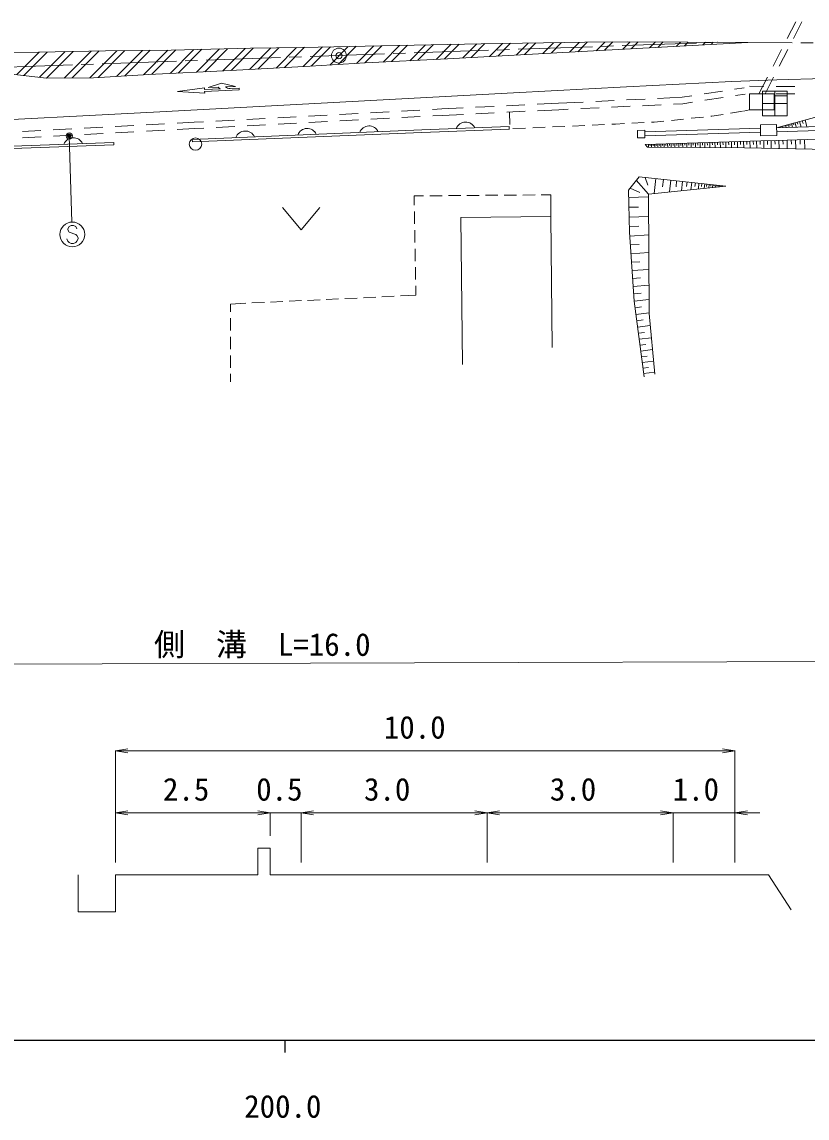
# Model space of a CAD drawing. Units: millimetres, scale not verified, with parts at other scales. Extents: x 40000 to 680000, y 20000 to 380000.
# Drawn here: x 246786 to 310154, y 198715 to 287107 of the extents above; entities that cross this region are included whole.
import ezdxf
from ezdxf.enums import TextEntityAlignment as Align

# ---------------------------------------------------------------- set-up
doc = ezdxf.new("R2010")
doc.units = ezdxf.units.MM
doc.header["$LTSCALE"] = 1000
doc.header["$PDMODE"] = 32
doc.header["$PDSIZE"] = 500
for name, color, linetype, lineweight in [('M-BGD', 7, 'Continuous', 13), ('M-BMK', 2, 'Continuous', 13), ('M-BMK-ROW', 7, 'Continuous', 13), ('M-BMK-SRVR', 7, 'Continuous', 13), ('M-STR-HTXT', 7, 'Continuous', 13), ('M-STR-STRC', 7, 'Continuous', 13), ('M-TTL-BAND', 7, 'Continuous', 25)]:
    doc.layers.add(name, color=color, linetype=linetype, lineweight=lineweight)
doc.styles.add('ＭＳ ゴシック', font='')
doc.styles.get('ＭＳ ゴシック').set_extended_font_data('MS Gothic')

# ---------------------------------------------------------------- blocks, each defined once
blk = doc.blocks.new('open_arrow')
at = {"color": 0, "linetype": 'Continuous', "lineweight": -2}
blk.add_lwpolyline([(7.5, 1.25), (0, 0), (7.5, -1.25)], dxfattribs=at)

msp = doc.modelspace()

# ---------------------------------------------------------------- linework, layer by layer
at = {"layer": 'M-BGD'}
for p, q in [((309237, 287107), (308551, 285774)), ((309741, 287103), (309055, 285769)), ((308094, 284884), (307408, 283551)), ((308597, 284880), (307911, 283546)), ((306950, 282661), (306253, 281306)), ((307454, 282657), (306757, 281302)), ((300846, 281147), (300082, 281028)), ((303316, 281532), (301834, 281301)), ((305069, 281805), (304305, 281686)), ((305149, 281291), (304371, 281170)), ((306664, 281312), (305505, 281315)), ((306666, 281912), (305507, 281915)), ((308540, 281142), (307529, 281143)), ((309164, 281304), (307664, 281309)), ((309166, 281904), (307666, 281909)), ((284886, 280296), (283387, 280223)), ((287383, 280417), (285884, 280345)), ((290098, 280549), (288381, 280466)), ((292093, 280645), (290098, 280549)), ((294591, 280765), (293092, 280693)), ((295878, 280306), (294380, 280234)), ((297088, 280884), (295589, 280813)), ((298375, 280426), (296877, 280354)), ((300082, 281028), (298087, 280932)), ((300135, 280510), (299374, 280473)), ((300913, 280631), (300135, 280510)), ((303383, 281016), (301901, 280785)), ((266431, 279329), (264933, 279249)), ((268927, 279463), (267429, 279383)), ((271423, 279596), (269926, 279516)), ((273920, 279730), (272422, 279650)), ((276416, 279864), (274918, 279783)), ((276443, 279344), (274946, 279264)), ((278913, 279997), (277415, 279917)), ((278940, 279478), (277442, 279398)), ((280672, 280091), (279911, 280051)), ((280699, 279572), (279938, 279531)), ((282389, 280175), (280672, 280091)), ((282414, 279655), (280699, 279572)), ((284911, 279777), (283413, 279704)), ((287408, 279898), (285910, 279825)), ((286135, 279831), (286152, 278831)), ((290123, 280030), (288407, 279947)), ((290884, 280066), (290123, 280030)), ((293381, 280186), (291883, 280114)), ((300789, 279336), (301784, 279439)), ((302380, 279501), (302458, 279509)), ((302458, 279509), (303369, 279654)), ((303961, 279748), (304949, 279905)), ((305024, 279917), (305507, 280023)), ((249318, 278415), (250816, 278495)), ((251815, 278548), (253313, 278628)), ((254311, 278681), (255809, 278761)), ((256808, 278815), (258306, 278895)), ((259304, 278948), (260677, 279021)), ((259324, 278428), (260704, 278502)), ((261438, 279062), (260677, 279021)), ((261465, 278543), (260704, 278502)), ((263934, 279195), (262436, 279115)), ((263961, 278676), (262463, 278596)), ((266458, 278810), (264960, 278730)), ((268954, 278943), (267456, 278863)), ((271451, 279077), (269953, 278997)), ((273947, 279211), (272449, 279131)), ((286123, 278672), (286120, 278471)), ((286417, 278503), (287416, 278547)), ((288016, 278573), (289015, 278616)), ((289614, 278642), (290613, 278686)), ((291213, 278712), (292212, 278755)), ((292811, 278782), (293810, 278827)), ((294409, 278854), (294692, 278867)), ((294692, 278867), (295408, 278903)), ((296008, 278934), (297006, 278985)), ((297057, 278241), (306391, 278535)), ((297605, 279015), (297808, 279025)), ((297808, 279025), (298601, 279108)), ((299198, 279170), (300192, 279273)), ((307924, 278641), (307940, 278583)), ((308045, 278674), (308053, 278645)), ((308166, 278707), (308197, 278590)), ((308286, 278740), (308302, 278681)), ((308407, 278773), (308454, 278598)), ((308528, 278805), (308551, 278718)), ((308648, 278838), (308712, 278605)), ((308769, 278871), (308800, 278754)), ((308889, 278904), (308969, 278612)), ((309035, 278943), (309075, 278798)), ((309181, 278983), (309279, 278621)), ((309362, 279032), (309411, 278851)), ((309543, 279081), (309665, 278632)), ((309768, 279143), (309829, 278918)), ((309992, 279204), (310144, 278646)), ((246822, 278282), (248320, 278361)), ((246842, 277762), (248340, 277842)), ((249338, 277895), (250836, 277975)), ((251835, 278028), (253333, 278108)), ((254331, 278162), (255829, 278242)), ((256828, 278295), (258326, 278375)), ((260534, 277636), (260542, 277436)), ((297065, 277921), (306399, 278215)), ((307561, 277551), (307571, 277238)), ((307875, 277561), (307893, 276902)), ((308204, 277570), (308213, 277241)), ((308533, 277579), (308553, 276889)), ((308878, 277589), (308888, 277244)), ((309223, 277599), (309244, 276876)), ((309585, 277609), (309595, 277248)), ((309946, 277620), (309968, 276862)), ((254205, 277387), (254213, 277188)), ((297099, 277222), (297272, 277001)), ((297349, 277230), (297356, 277001)), ((297473, 277234), (297477, 277119)), ((297598, 277238), (297606, 276999)), ((297723, 277242), (297727, 277122)), ((297848, 277246), (297856, 276998)), ((297973, 277249), (297977, 277126)), ((298098, 277253), (298106, 276997)), ((298227, 277257), (298231, 277129)), ((298355, 277261), (298363, 276995)), ((298488, 277266), (298492, 277132)), ((298621, 277270), (298630, 276993)), ((298760, 277274), (298764, 277136)), ((298898, 277279), (298907, 276992)), ((299041, 277283), (299046, 277140)), ((299185, 277288), (299194, 276990)), ((299333, 277292), (299338, 277144)), ((299482, 277297), (299492, 276988)), ((299636, 277302), (299641, 277148)), ((299791, 277307), (299801, 276987)), ((299951, 277312), (299956, 277152)), ((300111, 277317), (300121, 276985)), ((300277, 277322), (300282, 277156)), ((300443, 277327), (300454, 276983)), ((300615, 277333), (300620, 277160)), ((300787, 277338), (300799, 276981)), ((300966, 277344), (300972, 277165)), ((301145, 277349), (301156, 276979)), ((301330, 277355), (301336, 277170)), ((301515, 277361), (301527, 276976)), ((301708, 277367), (301714, 277175)), ((301900, 277373), (301912, 276974)), ((302099, 277379), (302106, 277180)), ((302299, 277386), (302312, 276972)), ((302506, 277392), (302512, 277185)), ((302712, 277399), (302726, 276969)), ((302927, 277405), (302934, 277191)), ((303142, 277412), (303156, 276967)), ((303364, 277419), (303371, 277196)), ((303587, 277426), (303602, 276964)), ((303818, 277433), (303825, 277202)), ((304049, 277441), (304064, 276961)), ((304288, 277448), (304296, 277209)), ((304528, 277456), (304544, 276959)), ((304777, 277464), (304784, 277215)), ((305025, 277471), (305041, 276956)), ((305283, 277479), (305291, 277222)), ((305541, 277488), (305558, 276947)), ((305811, 277496), (305820, 277226)), ((306082, 277505), (306100, 276936)), ((306366, 277514), (306375, 277229)), ((306650, 277523), (306669, 276925)), ((306949, 277532), (306958, 277233)), ((307247, 277541), (307267, 276914)), ((296364, 274339), (297355, 273228)), ((297090, 274571), (297308, 273943)), ((297953, 274477), (297822, 273275)), ((298554, 274411), (298489, 273810)), ((299155, 274346), (299052, 273401)), ((299627, 274294), (299576, 273822)), ((300100, 274243), (300019, 273499)), ((300471, 274202), (300431, 273830)), ((300843, 274161), (300779, 273577)), ((301135, 274130), (301103, 273837)), ((301428, 274098), (301378, 273638)), ((301658, 274073), (301633, 273843)), ((301888, 274048), (301848, 273686)), ((302069, 274028), (302049, 273847)), ((285202, 273132), (284202, 273124)), ((286702, 273144), (285702, 273136)), ((288202, 273156), (287202, 273148)), ((289464, 273166), (288702, 273160)), ((289464, 273166), (289479, 271408)), ((295866, 273705), (296648, 273363)), ((302249, 274008), (302218, 273724)), ((302392, 273993), (302376, 273850)), ((302534, 273977), (302510, 273753)), ((302658, 273964), (302646, 273852)), ((302783, 273950), (302764, 273779)), ((302907, 273936), (302898, 273851)), ((303031, 273923), (303018, 273805)), ((303155, 273909), (303149, 273850)), ((303280, 273896), (303273, 273831)), ((303404, 273882), (303400, 273850)), ((279203, 273083), (278440, 273077)), ((278440, 273077), (278454, 272322)), ((280703, 273096), (279703, 273087)), ((282203, 273108), (281203, 273100)), ((283702, 273120), (282703, 273112)), ((295745, 272947), (297356, 272990)), ((267819, 272140), (269319, 270340)), ((269319, 270340), (270819, 272140)), ((278463, 271822), (278480, 270822)), ((289479, 271408), (289579, 260866)), ((295766, 272159), (296554, 272180)), ((295787, 271370), (297363, 271413)), ((295808, 270605), (296573, 270625)), ((278489, 270322), (278506, 269322)), ((295842, 269840), (297370, 269944)), ((278515, 268822), (278533, 267823)), ((295891, 269121), (296609, 269170)), ((295940, 268402), (297377, 268501)), ((278542, 267323), (278559, 266323)), ((295986, 267727), (296662, 267773)), ((296032, 267051), (297383, 267144)), ((296076, 266416), (296711, 266460)), ((278568, 265823), (278581, 265068)), ((296119, 265781), (297389, 265868)), ((296160, 265181), (296760, 265222)), ((263612, 264360), (264854, 264419)), ((263612, 263720), (263612, 264360)), ((265353, 264442), (266352, 264489)), ((266851, 264513), (267850, 264560)), ((268350, 264584), (269349, 264631)), ((269848, 264655), (270847, 264702)), ((271346, 264726), (272345, 264773)), ((272845, 264796), (273844, 264844)), ((274343, 264867), (275342, 264914)), ((275841, 264938), (276840, 264985)), ((277340, 265009), (278581, 265068)), ((296201, 264581), (297394, 264737)), ((296270, 264051), (296800, 264120)), ((296339, 263521), (297399, 263659)), ((263612, 262220), (263612, 263220)), ((296406, 263011), (296916, 263078)), ((296472, 262502), (297492, 262635)), ((263611, 260720), (263612, 261720)), ((296537, 262009), (297030, 262073)), ((296601, 261516), (297587, 261644)), ((296663, 261038), (297141, 261101)), ((263611, 259220), (263611, 260220)), ((296726, 260561), (297680, 260686)), ((296786, 260100), (297248, 260160)), ((296846, 259638), (297770, 259758)), ((296905, 259191), (297351, 259249)), ((263611, 258079), (263611, 258720)), ((296963, 258744), (297856, 258861))]:
    msp.add_line(p, q, dxfattribs=at)
for points in [[(305516, 281312), (307493, 281297), (307484, 280008), (305507, 280023)], [(306406, 277912), (306385, 278803), (307677, 278834), (307699, 277944)], [(296479, 277758), (296464, 278358), (297054, 278372), (297068, 277772)]]:
    msp.add_lwpolyline(points, close=True, dxfattribs=at)
for points in [[(337480, 278709), (333999, 276291), (329618, 273450), (328670, 273374), (323275, 275098), (315057, 279052), (314111, 279439), (311041, 279489), (307683, 278576)], [(286123, 278672), (279062, 278398), (260534, 277636)], [(286131, 278472), (279070, 278198), (260542, 277436)], [(307683, 278576), (313724, 278747), (322845, 274406), (329259, 272416), (337270, 277928)], [(337719, 277357), (329429, 271296), (322473, 273453), (313507, 277721), (307712, 277556), (306420, 277515), (297099, 277222)], [(307691, 278256), (313656, 278425), (322728, 274107), (329312, 272065), (337468, 277676)], [(254205, 277387), (232666, 276610), (224933, 276449)], [(254213, 277188), (232671, 276410), (224937, 276249)], [(297272, 277001), (305100, 276955), (313300, 276799), (318307, 274688), (322936, 272539), (329066, 270759), (330436, 271092), (338620, 276637), (340462, 277401), (342166, 277459), (343876, 276299), (340530, 271115), (337195, 267447)], [(303583, 273863), (296589, 274625), (295729, 273532), (295819, 270165), (296201, 264581), (296995, 258496)], [(297873, 258690), (297400, 263586), (297355, 273228), (303583, 273863)], [(289479, 271408), (282213, 271339), (282348, 259469)], [(308861, 215503), (307034, 218333), (266834, 218333), (266834, 220483), (265834, 220483), (265834, 218333), (254334, 218333), (254334, 215333), (251334, 215333), (251334, 218333)]]:
    msp.add_lwpolyline(points, dxfattribs=at)
msp.add_circle((260794, 277258), 500, dxfattribs=at)
for centre, start, end in [((269811, 277705), 24.97391, 159.73418), ((274807, 277910), 24.97391, 159.73418), ((282605, 278222), 24.83947, 159.59974), ((250942, 276957), 24.688, 159.44827), ((264815, 277499), 24.97391, 159.73418)]:
    msp.add_arc(centre, 812, start, end, dxfattribs=at)
at = {"layer": 'M-BMK'}
for p, q in [((278451, 284607), (284447, 284817)), ((285147, 284841), (286146, 284876)), ((286846, 284900), (292842, 285110)), ((293541, 285134), (294541, 285169)), ((295240, 285194), (301237, 285403)), ((301936, 285428), (302936, 285463)), ((302942, 285463), (308942, 285425)), ((309642, 285421), (310642, 285415)), ((253266, 283727), (259262, 283936)), ((259962, 283961), (260961, 283996)), ((261661, 284020), (267657, 284230)), ((268357, 284254), (269356, 284289)), ((270056, 284313), (276052, 284523)), ((276752, 284548), (277751, 284582)), ((244871, 283433), (250868, 283643)), ((251567, 283667), (252566, 283702))]:
    msp.add_line(p, q, dxfattribs=at)
at = {"layer": 'M-BMK-ROW'}
for p, q in [((306542, 279532), (306542, 281532)), ((306542, 281532), (308542, 281532)), ((307542, 281532), (307542, 279532)), ((308542, 281532), (308542, 279532)), ((306542, 280532), (308542, 280532)), ((308542, 279532), (306542, 279532))]:
    msp.add_line(p, q, dxfattribs=at)
at = {"layer": 'M-BMK-SRVR'}
msp.add_circle((272369, 284394), 600, dxfattribs=at)
msp.add_point((272369, 284394), dxfattribs=at)
at = {"layer": 'M-STR-HTXT'}
for p, q in [((250609, 277914), (250828, 270963)), ((214149, 235227), (339391, 235630)), ((254334, 219333), (254334, 228343)), ((254334, 228333), (304334, 228333)), ((254334, 228333), (304334, 228333)), ((304334, 219333), (304334, 228343)), ((254334, 223333), (304334, 223333)), ((266834, 223333), (254334, 223333)), ((264834, 223333), (271334, 223333)), ((266834, 221483), (266834, 223343)), ((269334, 219333), (269334, 223343)), ((269334, 223333), (284334, 223333)), ((284334, 219333), (284334, 223343)), ((284334, 223333), (299334, 223333)), ((297334, 223333), (306334, 223333)), ((299334, 219333), (299334, 223343))]:
    msp.add_line(p, q, dxfattribs=at)
for radius in [150, 120, 90, 60, 30, 20]:
    msp.add_circle((250609, 277914), radius, dxfattribs=at)
msp.add_point((250609, 277914), dxfattribs=at)
at = {"layer": 'M-STR-STRC'}
for p, q in [((292214, 285465), (295664, 285512)), ((295885, 285510), (295283, 284900)), ((295664, 285512), (305378, 285447)), ((248178, 284667), (246365, 282856)), ((248829, 284680), (246936, 282791)), ((250273, 284709), (248205, 282645)), ((250923, 284722), (248777, 282579)), ((252368, 284751), (250197, 282584)), ((253018, 284764), (250836, 282586)), ((254445, 284786), (252281, 282592)), ((255085, 284794), (252936, 282615)), ((256507, 284812), (254432, 282708)), ((257147, 284821), (255105, 282750)), ((258569, 284839), (256601, 282843)), ((259213, 284851), (257271, 282881)), ((260649, 284882), (258743, 282950)), ((261295, 284897), (259406, 282981)), ((262731, 284929), (260878, 283050)), ((263377, 284943), (261541, 283081)), ((264814, 284977), (263013, 283150)), ((265457, 284988), (263676, 283182)), ((266886, 285012), (265163, 283265)), ((267528, 285023), (265832, 283302)), ((268957, 285047), (267318, 283385)), ((269600, 285059), (267987, 283423)), ((271034, 285089), (269473, 283506)), ((271679, 285102), (270142, 283543)), ((273112, 285131), (271633, 283631)), ((273757, 285145), (272304, 283671)), ((275191, 285174), (273795, 283759)), ((275836, 285188), (274466, 283798)), ((277269, 285217), (275943, 283872)), ((277914, 285230), (276608, 283906)), ((279348, 285260), (278086, 283980)), ((279993, 285273), (278750, 284013)), ((281427, 285303), (280228, 284087)), ((282072, 285316), (280893, 284120)), ((283505, 285346), (282375, 284200)), ((284148, 285357), (283043, 284236)), ((285571, 285376), (284526, 284316)), ((286212, 285385), (285194, 284353)), ((287635, 285404), (286678, 284433)), ((288275, 285412), (287345, 284469)), ((289699, 285431), (288829, 284550)), ((290339, 285440), (289497, 284586)), ((291762, 285459), (290980, 284666)), ((292403, 285468), (291648, 284703)), ((305378, 285447), (291908, 284717)), ((293826, 285487), (293132, 284783)), ((294466, 285495), (293799, 284819)), ((296513, 285506), (295951, 284936)), ((297908, 285497), (297434, 285016)), ((298536, 285492), (298102, 285052)), ((299931, 285483), (299586, 285133)), ((300559, 285479), (300253, 285169)), ((301954, 285470), (301737, 285249)), ((302582, 285465), (302405, 285286)), ((261518, 281801), (261525, 281651)), ((261525, 281651), (262811, 281706)), ((261531, 281501), (264329, 281621)), ((261538, 281352), (261531, 281501)), ((261818, 281814), (262617, 281848)), ((263580, 281739), (264322, 281771)), ((264322, 281771), (264329, 281621)), ((250587, 270603), (250496, 270421)), ((250769, 270694), (250587, 270603)), ((250951, 270694), (250769, 270694)), ((251132, 270603), (250951, 270694)), ((251223, 270421), (251132, 270603)), ((250496, 269421), (250405, 269603)), ((250496, 270421), (250496, 270330)), ((250496, 270330), (250587, 270149)), ((250587, 270149), (251132, 269967)), ((251132, 269967), (251223, 269876)), ((251223, 269876), (251314, 269694)), ((251314, 269603), (251223, 269421)), ((251314, 269694), (251314, 269603)), ((250587, 269330), (250496, 269421)), ((250769, 269240), (250587, 269330)), ((250951, 269240), (250769, 269240)), ((251132, 269330), (250951, 269240)), ((251223, 269421), (251132, 269330))]:
    msp.add_line(p, q, dxfattribs=at)
for points in [[(228336, 284548), (233190, 284552), (241662, 284623), (248118, 284665), (253545, 284775), (258835, 284842), (265224, 284984), (269423, 285055), (275743, 285186), (283849, 285353), (292214, 285465)], [(291908, 284717), (281121, 284132), (274480, 283799), (270048, 283538), (263609, 283178), (257035, 282870), (252577, 282593), (248781, 282579), (244776, 283039), (241167, 283602), (240316, 283744), (239332, 283893), (238126, 284063), (237598, 284142), (233190, 284552)], [(257906, 279857), (286453, 281387), (295576, 281872), (304077, 282303), (307725, 282448), (311566, 282553)], [(261818, 281814), (262904, 282161), (264016, 281908), (263217, 281874)], [(261538, 281352), (259330, 281483), (261518, 281801)], [(257906, 279857), (240275, 278930), (234767, 278695), (230030, 278557), (222527, 278574), (214052, 278617), (211799, 278624), (209937, 278637), (207980, 278642), (206036, 278542), (204541, 278382), (203107, 278169), (201473, 277829), (200209, 277497)]]:
    msp.add_lwpolyline(points, dxfattribs=at)
msp.add_circle((250860, 269967), 1000, dxfattribs=at)
for centre, radius, start, end in [((263301, 282578), 1000, 226.86935, 240.65402), ((263559, 282238), 500, 226.86935, 272.44237), ((263301, 282578), 1000, 272.44234, 272.44236)]:
    msp.add_arc(centre, radius, start, end, dxfattribs=at)
at = {"layer": 'M-TTL-BAND'}
for p, q in [((40000, 205000), (579000, 205000)), ((40000, 205000), (579000, 205000)), ((268000, 205000), (268000, 204000))]:
    msp.add_line(p, q, dxfattribs=at)

# ---------------------------------------------------------------- block references
at = {"layer": 'M-STR-HTXT', "xscale": 133, "yscale": 133}
for p in [(254334, 228333), (254334, 223333), (269334, 223333), (269334, 223333), (284334, 223333), (304334, 223333)]:
    msp.add_blockref('open_arrow', p, dxfattribs=at)
at = {"layer": 'M-STR-HTXT', "xscale": 133, "yscale": 133, "rotation": 180}
for p in [(304334, 228333), (266834, 223333), (266834, 223333), (284334, 223333), (299334, 223333), (299334, 223333)]:
    msp.add_blockref('open_arrow', p, dxfattribs=at)

# ---------------------------------------------------------------- texts
at = {"layer": 'M-STR-HTXT', "style": 'ＭＳ ゴシック'}
msp.add_text('側\u3000溝\u3000L=16.0', height=1833, rotation=359.972, dxfattribs=at).set_placement((266185, 235442), align=Align.BOTTOM_CENTER)
for s, p in [('10.0', (278489, 230231)), ('2.5', (260041, 225231)), ('0.5', (267566, 225231)), ('3.0', (276265, 225231)), ('3.0', (291265, 225231)), ('1.0', (301176, 225231))]:
    msp.add_text(s, height=1833, dxfattribs=at).set_placement(p, align=Align.MIDDLE_CENTER)
at = {"layer": 'M-TTL-BAND', "style": 'ＭＳ ゴシック'}
msp.add_text('200.0', height=1833, dxfattribs=at).set_placement((267844, 198195), align=Align.BOTTOM_CENTER)

doc.saveas('drawing.dxf')
